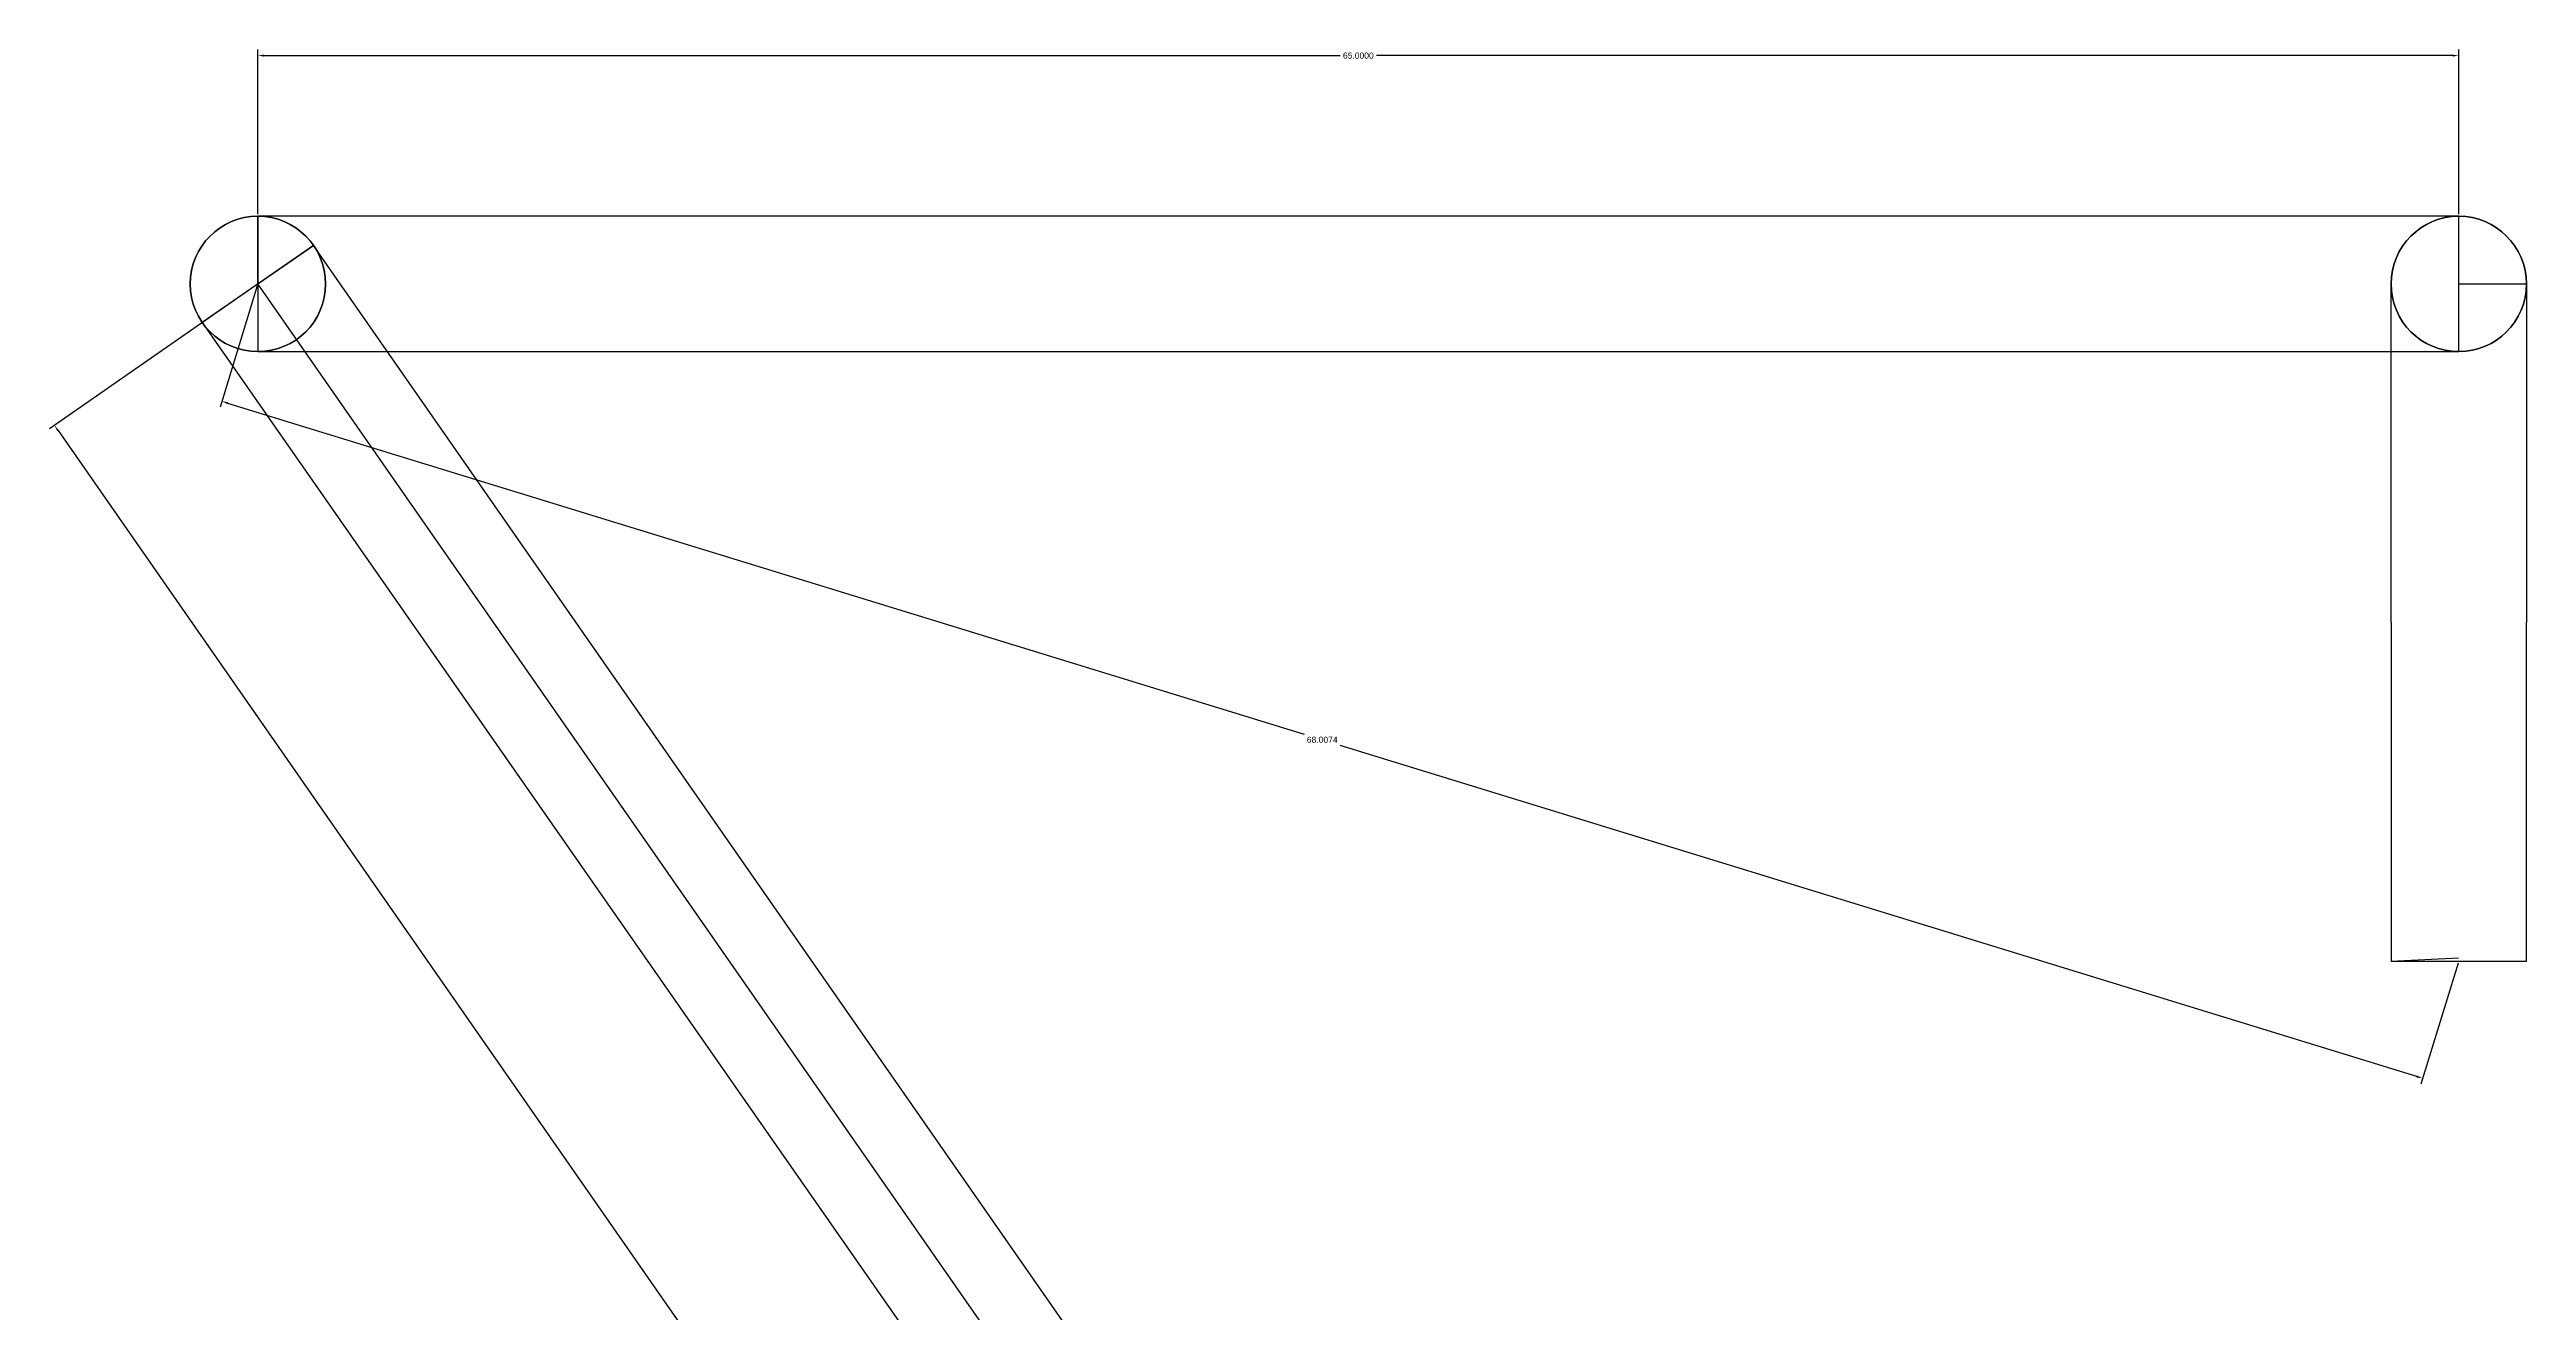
# Model space of a CAD drawing. Header units: inches. Extents: x -31.1 to 42, y 2.2 to 76.8.
# Drawn here: x -31.1 to 42, y 39.5 to 76.8 of the extents above; entities that cross this region are included whole.
import ezdxf

# ---------------------------------------------------------------- set-up
doc = ezdxf.new("R2010")
doc.units = ezdxf.units.IN
doc.header["$MEASUREMENT"] = 0
doc.styles.get("Standard").update_dxf_attribs({"font": 'arial.ttf'})
doc.dimstyles.get("Standard").update_dxf_attribs({"dimtxt": 0.18, "dimasz": 0.18, "dimexe": 0.18, "dimexo": 0.0625, "dimgap": 0.09, "dimtad": 0, "dimtih": 1, "dimtoh": 1, "dimdec": 4, "dimzin": 0, "dimdsep": 46, "dimtxsty": 'Standard', "dimcen": 0.09, "dimadec": 0, "dimazin": 0, "dimtfac": 1, "dimtdec": 4, "dimtofl": 0, "dimtmove": 0, "dimatfit": 3, "dimfxl": 1, "dimtolj": 1, "dimtzin": 0, "dimarcsym": 0})

# ---------------------------------------------------------------- blocks, each defined once
blk = doc.blocks.new('*D1')
at = {"color": 0, "lineweight": -2, "transparency": 16777216}
for p, q in [((-24.982, 71.947), (-24.982, 76.809)), ((-24.802, 76.629), (6.984, 76.629)), ((39.838, 76.629), (8.052, 76.629)), ((40.018, 71.947), (40.018, 76.809))]:
    blk.add_line(p, q, dxfattribs=at)
at = {"color": 0, "transparency": 16777216}
for points in [[(-24.802, 76.659), (-24.802, 76.599), (-24.982, 76.629)], [(39.838, 76.659), (39.838, 76.599), (40.018, 76.629)]]:
    blk.add_solid(points, dxfattribs=at)
at = {"layer": 'Defpoints', "color": 0, "transparency": 16777216}
for p in [(40.018, 76.629), (-24.982, 71.885), (40.018, 71.885)]:
    blk.add_point(p, dxfattribs=at)
at = {"color": 0, "transparency": 16777216, "insert": (7.518, 76.629), "char_height": 0.18, "attachment_point": 5}
blk.add_mtext('\\A1;65.0000', dxfattribs=at)
blk = doc.blocks.new('*D4')
at = {"color": 0, "lineweight": -2, "transparency": 16777216}
for p, q in [((-25.033, 69.849), (-31.136, 65.6)), ((-30.885, 65.555), (-11.113, 37.162)), ((8.911, 8.406), (-10.86, 36.799)), ((14.969, 12.405), (8.867, 8.156))]:
    blk.add_line(p, q, dxfattribs=at)
at = {"color": 0, "transparency": 16777216}
for points in [[(-30.86, 65.572), (-30.91, 65.538), (-30.988, 65.703)], [(8.936, 8.423), (8.887, 8.389), (9.014, 8.258)]]:
    blk.add_solid(points, dxfattribs=at)
at = {"layer": 'Defpoints', "color": 0, "transparency": 16777216}
for p in [(-24.982, 69.885), (15.02, 12.441), (9.014, 8.258)]:
    blk.add_point(p, dxfattribs=at)
at = {"color": 0, "transparency": 16777216, "insert": (-10.987, 36.98), "char_height": 0.18, "attachment_point": 5}
blk.add_mtext('\\A1;70.0000', dxfattribs=at)
blk = doc.blocks.new('*D6')
at = {"color": 0, "lineweight": -2, "transparency": 16777216}
for p, q in [((-25, 69.825), (-26.101, 66.247)), ((-25.876, 66.366), (5.918, 56.583)), ((38.78, 46.472), (6.985, 56.255)), ((40, 49.825), (38.899, 46.247))]:
    blk.add_line(p, q, dxfattribs=at)
at = {"color": 0, "transparency": 16777216}
for points in [[(-25.868, 66.395), (-25.885, 66.337), (-26.048, 66.419)], [(38.788, 46.501), (38.771, 46.443), (38.952, 46.419)]]:
    blk.add_solid(points, dxfattribs=at)
at = {"layer": 'Defpoints', "color": 0, "transparency": 16777216}
for p in [(-24.982, 69.885), (40.018, 49.885), (38.952, 46.419)]:
    blk.add_point(p, dxfattribs=at)
at = {"color": 0, "transparency": 16777216, "insert": (6.452, 56.419), "char_height": 0.18, "attachment_point": 5}
blk.add_mtext('\\A1;68.0074', dxfattribs=at)

msp = doc.modelspace()

# ---------------------------------------------------------------- linework, layer by layer
for p, q in [((-24.98207, 69.88473), (-24.98207, 71.88473)), ((-24.98207, 71.88473), (-24.98207, 67.88473)), ((40.01793, 71.88473), (-24.98207, 71.88473)), ((40.01793, 67.88473), (40.01793, 71.88473)), ((-23.33859, 71.02445), (-26.62556, 68.74501)), ((-24.98207, 69.88473), (-23.33859, 71.02445)), ((16.66358, 13.58019), (-23.33859, 71.02445)), ((15.02003, 12.44057), (-24.98207, 69.88473)), ((38.01793, 59.88473), (38.01793, 69.88473)), ((40.01793, 67.88473), (40.01793, 69.88473)), ((40.01793, 69.88473), (42.01793, 69.88473)), ((42.01793, 69.88473), (42.01793, 59.88473)), ((-26.62556, 68.74501), (13.41902, 11.33045)), ((-24.98207, 67.88473), (40.01793, 67.88473)), ((38.01793, 59.88473), (38.01793, 49.88473)), ((42.01793, 49.88473), (42.01793, 59.88473)), ((38.01793, 49.88473), (42.01793, 49.88473)), ((38.01793, 49.88473), (40.01793, 49.88473))]:
    msp.add_line(p, q)
at = {"extrusion": (0, 0, -1)}
for p, q in [((-24.98207, 69.88473, -26.46493), (-24.98207, 71.88473, -26.46493)), ((-24.98207, 71.88473, -26.46493), (-24.98207, 67.88473, -26.46493)), ((40.01793, 71.88473, -26.46493), (-24.98207, 71.88473, -26.46493)), ((40.01793, 67.88473, -26.46493), (40.01793, 71.88473, -26.46493)), ((-23.33859, 71.02445, -26.46493), (-26.62556, 68.74501, -26.46493)), ((-24.98207, 69.88473, -26.46493), (-23.33859, 71.02445, -26.46493)), ((16.66358, 13.58019, -26.46493), (-23.33859, 71.02445, -26.46493)), ((15.02003, 12.44057, -26.46493), (-24.98207, 69.88473, -26.46493)), ((38.01793, 59.88473, -26.46493), (38.01793, 69.88473, -26.46493)), ((40.01793, 67.88473, -26.46493), (40.01793, 69.88473, -26.46493)), ((40.01793, 69.88473, -26.46493), (42.01793, 69.88473, -26.46493)), ((42.01793, 69.88473, -26.46493), (42.01793, 59.88473, -26.46493)), ((-26.62556, 68.74501, -26.46493), (13.41902, 11.33045, -26.46493)), ((-24.98207, 67.88473, -26.46493), (40.01793, 67.88473, -26.46493)), ((38.01793, 59.88473, -26.46493), (38.01793, 49.88473, -26.46493)), ((42.01793, 49.88473, -26.46493), (42.01793, 59.88473, -26.46493)), ((38.01793, 49.88473, -26.46493), (40.01793, 49.88473, -26.46493)), ((38.01793, 49.88473, -26.46493), (42.01793, 49.88473, -26.46493))]:
    msp.add_line(p, q, dxfattribs=at)
at = {"extrusion": (0.0483, -0.998833, 0)}
for p, q in [((38.01793, 49.88473, -3), (40.01559, 49.98133, -3)), ((38.01793, 49.88473, -23.46493), (40.01559, 49.98133, -23.46493))]:
    msp.add_line(p, q, dxfattribs=at)
for centre in [(-24.98207, 69.88473), (40.01793, 69.88473)]:
    msp.add_circle(centre, 2)
at = {"extrusion": (0, 0, -1)}
for centre in [(24.98207, 69.88473, 26.46493), (-40.01793, 69.88473, 26.46493)]:
    msp.add_circle(centre, 2, dxfattribs=at)

# ---------------------------------------------------------------- dimensions: what is measured, and where the dimension line sits
dim = msp.add_linear_dim(base=(40.01793, 76.62853), p1=(-24.98207, 71.88473), p2=(40.01793, 71.88473), dimstyle='Standard')
dim.commit()
dim.dimension.update_dxf_attribs({"geometry": '*D1', "text_midpoint": (7.51793, 76.62853)})
for p2, distance, picture, middle in [((15.02003, 12.44057), -7.31847, '*D4', (-10.98679, 36.98045)), ((40.01793, 49.88473), -3.62597, '*D6', (6.45158, 56.4191))]:
    dim = msp.add_aligned_dim(p1=(-24.98207, 69.88473), p2=p2, distance=distance, dimstyle='Standard')
    dim.commit()
    dim.dimension.update_dxf_attribs({"geometry": picture, "text_midpoint": middle})

doc.saveas('drawing.dxf')
